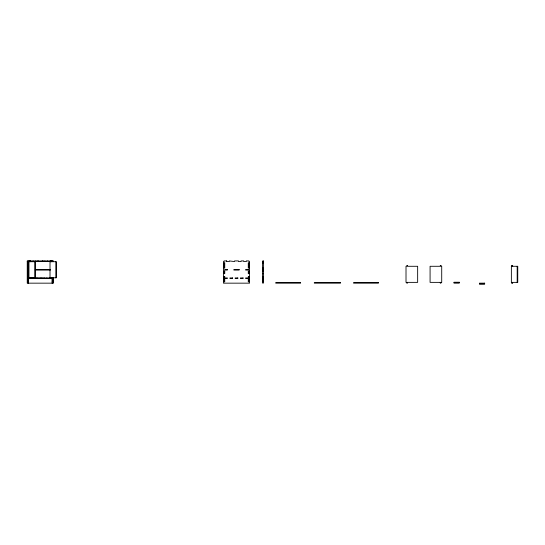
<?xml version="1.0" encoding="UTF-8"?>
<svg xmlns="http://www.w3.org/2000/svg" width="545" height="545" viewBox="0 0 545 545"><rect width="100%" height="100%" fill="white"/><g stroke="black" fill="none" stroke-linecap="round" stroke-linejoin="round"><path stroke-width="0.82" d="M27.25 261.58L53.41 261.58L53.41 260.926L27.25 260.926L27.25 283.162L53.41 283.162L53.41 277.351M262.67 261.58L263.324 261.58M50.583 261.709L50.017 261.709L50.017 277.8L56.407 277.8L56.407 261.709L50.74 261.709L50.74 260.926M27.904 262.888L28.558 262.888M262.67 262.888L263.324 262.888M511.932 266.287L511.367 266.287L511.367 282.371L511.932 282.371M27.904 268.12L28.558 268.12M262.67 268.12L263.324 268.12M27.904 269.428L28.558 269.428M35.261 269.428L50.419 269.428M262.67 269.428L263.324 269.428M27.904 270.082L28.558 270.082M35.261 270.082L50.419 270.082M262.67 270.082L263.324 270.082M27.904 271.063L28.558 271.063M262.67 271.063L263.324 271.063M27.904 273.679L28.558 273.679M262.67 273.679L263.324 273.679M27.904 276.622L28.558 276.622M262.67 276.622L263.324 276.622M27.904 277.93L52.756 277.93L52.756 283.162M262.67 277.93L263.324 277.93M27.904 278.584L52.756 278.584M262.67 278.584L263.324 278.584M27.904 279.892L28.558 279.892M52.102 279.892L52.756 279.892M262.67 279.892L263.324 279.892M27.904 281.854L28.558 281.854M52.102 281.854L52.756 281.854M262.67 281.854L263.324 281.854M454.012 282.508L459.244 282.508M479.423 283.816L484.655 283.816M517.185 266.287L517.185 282.371M512.647 266.287L512.647 265.504L511.755 265.504L511.755 266.287M512.647 282.371L512.647 283.162L511.755 283.162L511.755 282.371M512.082 265.504L512.082 266.287L517.75 266.287L517.75 282.371L512.082 282.371L512.082 283.162M440.932 282.371L440.932 283.162L440.278 283.162L440.278 282.371M407.449 282.371L407.449 283.162L406.795 283.162L406.795 282.371M299.287 282.508L298.115 282.508M278.236 282.508L277.058 282.508M55.835 261.709L55.835 277.8M52.756 260.926L52.756 261.58M52.102 260.926L52.102 261.58M52.102 277.93L52.102 283.162M51.305 260.926L51.305 261.709M50.978 260.926L50.978 261.709M50.74 277.8L50.74 278.584M50.413 260.926L50.413 261.709M50.413 277.8L50.413 278.584M50.14 260.926L50.14 261.58M49.486 277.93L49.486 278.584M47.524 260.926L47.524 261.58M46.87 277.93L46.87 278.584M44.908 260.926L44.908 261.58M44.254 277.93L44.254 278.584M42.946 260.926L42.946 261.58M42.946 277.93L42.946 278.584M42.292 260.926L42.292 261.58M41.638 277.93L41.638 278.584M40.33 277.93L40.33 278.584M39.022 277.93L39.022 278.584M38.368 260.926L38.368 261.58M37.714 260.926L37.714 261.58M37.714 277.93L37.714 278.584M36.406 277.93L36.406 278.584M35.752 260.926L35.752 261.58M34.785 261.709L34.785 277.8M33.79 277.93L33.79 278.584M33.136 260.926L33.136 261.58M31.174 277.93L31.174 278.584M30.52 260.926L30.52 261.58M30.247 260.926L30.247 261.709M29.921 260.926L29.921 261.709M29.682 260.926L29.682 261.709L35.35 261.709L35.35 277.8L28.96 277.8L28.96 261.709L29.355 261.709L29.355 260.926M29.682 277.8L29.682 278.584M29.355 277.8L29.355 278.584M28.558 260.926L28.558 283.162M27.904 260.926L27.904 283.162M226.7 260.926L224.084 260.926L224.084 261.58L223.43 261.58L223.43 283.162L249.59 283.162L249.59 261.58L248.936 261.58L248.936 260.926L246.32 260.926L246.32 261.58L243.704 261.58L243.704 260.926L241.088 260.926L241.088 261.58L238.472 261.58L238.472 260.926L234.548 260.926L234.548 261.58L229.316 260.926L229.316 261.58L226.7 261.58L226.7 260.926M263.324 260.926L262.67 260.926L262.67 283.162L263.324 283.162L263.324 260.926M224.738 262.888L224.084 262.888L224.084 268.12L224.738 268.12L224.738 262.888M248.936 262.888L248.282 262.888L248.282 268.12L248.936 268.12L248.936 262.888M407.449 265.504L406.795 265.504L406.795 266.287L406.011 266.287L406.011 282.371L417.654 282.371L417.654 266.287L407.449 266.287L407.449 265.504M440.932 265.504L440.278 265.504L440.278 266.287L430.08 266.287L430.08 282.371L441.716 282.371L441.716 266.287L440.932 266.287L440.932 265.504M227.354 269.428L224.738 269.428L224.738 270.082L227.354 270.082L227.354 269.428M239.126 269.428L233.894 269.428L233.894 270.082L239.126 270.082L239.126 269.428M248.282 269.428L245.666 269.428L245.666 270.082L248.282 270.082L248.282 269.428M224.738 271.063L224.084 271.063L224.084 273.679L224.738 273.679L224.738 271.063M248.936 271.063L248.282 271.063L248.282 273.679L248.936 273.679L248.936 271.063M224.738 276.622L224.084 276.622L224.084 281.854L224.738 281.854L224.738 278.584L227.354 278.584L227.354 277.93L224.738 277.93L224.738 276.622M248.936 276.622L248.282 276.622L248.282 277.93L245.666 277.93L245.666 278.584L248.282 278.584L248.282 281.854L248.936 281.854L248.936 276.622M232.586 277.93L229.97 277.93L229.97 278.584L232.586 278.584L232.586 277.93M237.818 277.93L235.202 277.93L235.202 278.584L237.818 278.584L237.818 277.93M243.05 277.93L240.434 277.93L240.434 278.584L243.05 278.584L243.05 277.93M459.244 282.242L454.012 282.242L454.012 283.162L459.244 283.162L459.244 282.242M300.595 282.508L275.75 282.508L275.75 283.162L300.595 283.162L300.595 282.508M340.489 282.508L314.329 282.508L314.329 283.162L340.489 283.162L340.489 282.508M378.414 282.508L353.569 282.508L353.569 283.162L378.414 283.162L378.414 282.508M484.655 283.162L479.423 283.162L479.423 284.074L484.655 284.074L484.655 283.162"/></g></svg>
